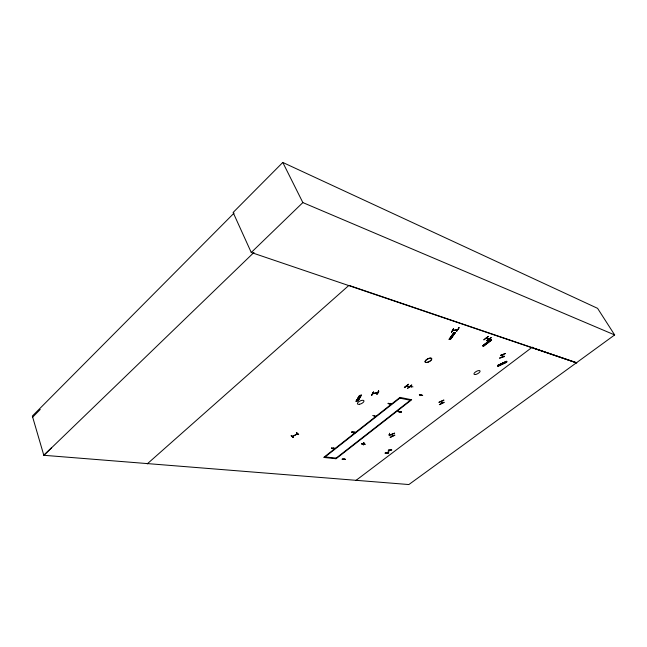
<?xml version="1.0" encoding="UTF-8"?>
<svg xmlns="http://www.w3.org/2000/svg" width="647" height="647" viewBox="0 0 647 647"><rect width="100%" height="100%" fill="white"/><g stroke="black" fill="none" stroke-linecap="round" stroke-linejoin="round"><path stroke-width="0.97" d="M291.182 435.779C291.352 434.388 292.84 438.682 293.285 437.073M293.115 437.477L291.401 435.593L293.317 437.34M502.064 357.338L502.776 354.71M503.051 354.58L502.307 357.225M491.485 340.096L490.515 339.675L482.727 345.87L490.855 339.877L482.711 345.757L483.681 346.177L491.308 339.982M490.701 339.821L482.832 345.902M483.495 346.121L491.615 340.128M363.42 444.74L363.873 442.637M363.816 442.419L363.477 444.958M363.776 443.85L364.277 443.591L363.751 443.874M389.575 433.223L389.227 435.754M292.404 436.458L297.507 433.838M504.466 356.165L499.573 358.009M500.454 355.462L505.428 353.521L500.511 355.373M392.163 434.355L392.333 436.175M406.534 386.17L409.688 386.849M453.943 332.914L449.317 339.368M454.728 332.793L450.215 339.319L455.27 332.704L450.555 339.271M449.301 339.376L453.644 332.938M386.979 452.892L390.076 450.175M388.653 452.957L385.111 453.102L388.71 452.577M486.148 338.26L488.849 339.238M361.366 395.147L358.017 400.914C363.363 392.228 360.848 393.966 357.459 401.011L360.808 395.26M359.651 395.479L356.125 401.286L359.853 395.357M356.214 401.18L360.015 395.398M359.465 395.511L356.117 401.277M359.797 395.446L356.343 401.245M357.581 400.922L361.228 395.091M373.141 393.23L372.51 393.23L372.696 393.813L377.662 392.689M372.51 393.327L377.735 392.559M373.537 392.171L371.604 395.374L373.408 391.904M373.473 392.139L371.613 395.341M376.805 393.91C377.25 394.848 379.716 390.861 378.471 390.772M297.45 433.878L292.468 436.523M453.596 328.498L451.477 332.113M452.641 330.641L453.223 330.399M335.057 448.25C335.502 449.01 331.086 449.002 331.717 447.829M452.746 330.496L457.793 329.485L457.251 329.735M456.539 331.094L459.103 327.689M352.049 432.123L355.373 432.608L351.903 432.204M345.361 459.216L342.085 459.233L345.417 459.419M342.239 459.087L345.466 459.459M391.37 404.213L388.168 403.558L391.54 404.043M401.31 411.71C401.674 412.754 397.646 412.155 398.237 411.128M401.366 411.977L398.14 411.549M409.834 386.736L406.631 386.024M333.44 448.282L333.973 447.983L333.504 448.225M353.585 432.544L353.157 432.867M353.852 432.196L354.354 431.929M343.937 459.289L344.325 459.014L343.872 459.216M374.532 416.037L374.087 416.369M453.814 332.849L448.969 339.36M450.441 339.295L455.1 332.647M389.939 403.712L390.384 403.38M363.388 444.222L363.08 444.473M411.565 386.825L411.015 387.116L411.403 386.801M399.838 411.646L400.347 411.387M421.011 395.325L420.477 395.6L420.987 395.317M489.059 339.117L486.301 338.082M389.405 434.703L388.896 434.873L389.397 434.598M32.673 417.145L40.235 409.454M282.788 162.454L233.106 212.491L251.254 252.484L576.38 362.813L614.65 334.936L597.577 308.336L282.788 162.454L302.853 202.576L614.65 334.936M234.06 213.114L32.35 416.045L43.818 455.294L408.872 484.546L576.38 362.813M389.987 403.679L390.319 403.413M51.606 447.692L43.818 455.294L254.02 252.379M251.254 252.484L302.853 202.576M391.661 449.851L388.394 450.094M147.225 463.899L348.935 285.376M441.82 403.429L441.61 401.318L441.658 403.526M392.341 436.143L392.211 434.315M408.427 384.391L404.335 387.642L408.475 384.205M404.383 387.44L408.556 384.415M324.373 457.494L400.606 397.525M388.168 403.591L388.265 403.162M351.75 432.018L352.146 431.711M331.62 448.25L335.122 448.492L331.774 448.072M391.378 404.229L391.475 403.801M351.871 432.277L355.163 432.77L355.438 432.204M376.101 416.239L372.721 415.471M335.445 458.658L411.071 399.652M419.458 394.937L422.701 395.43L419.329 394.686M361.754 443.988L365.094 444.263L361.641 443.745M361.786 443.923L365.062 444.238M483.819 339.788L488.356 336.383L483.932 339.804M486.633 340.613L491.348 337.548L486.779 340.832M451.549 332.34L453.466 328.789M356.036 480.373L532.295 347.156M457.639 329.655L452.738 330.633M353.205 432.851L353.464 432.511M298.453 434.598L296.399 432.681M506.722 361.277L497.834 365.296L497.866 366.065L506.73 361.899L497.931 366.242L506.747 362.174L506.73 361.301L497.842 365.45L506.73 361.455M497.931 366.226L506.674 361.843M438.957 402.199L443.785 400.032M444.133 402.491L439.345 404.674L444.012 402.167M389.89 435.205L394.662 433.126L389.793 435.019M394.824 435.261L390.117 437.421L394.735 435.067M410.174 386.219L412.964 386.882M419.499 394.864L422.354 395.357M456.685 331.361L459.111 327.705L458.683 327.487M385.111 453.126L388.661 452.924M388.224 450.247L391.799 450.021M325.077 456.944L336.149 458.116M355.559 432.463L352.211 431.921M398.301 411.363L401.431 411.961M388.321 403.429L391.597 404.051M399.83 398.131L410.303 400.25M411.702 384.949L407.594 388.143M483.495 345.142L484.457 345.449M486.9 342.498L487.854 342.805M487.692 341.875L488.647 342.19M488.396 341.325L489.35 341.64M489.722 340.298L490.677 340.605M489.189 340.71L490.143 341.018M349.881 285.699L531.834 347.504M576.242 362.587L532.756 347.819L576.809 362.943M291.19 435.746L293.131 437.445M296.763 432.778L298.704 434.509M296.577 432.875L298.485 434.59M411.791 385.119L407.715 388.337M443.882 400.202L439.087 402.442M372.51 393.23L372.769 393.805M504.555 356.554L499.67 358.212M498.732 364.884L498.764 365.652M502.573 363.113L502.598 363.881M503.471 362.7L503.495 363.468M504.264 362.328L504.288 363.096M505.161 361.916L505.186 362.684M505.76 361.641L505.784 362.409M378.608 390.958L376.934 394.177L378.608 390.958M399.983 397.395L323.718 457.429L336.076 458.731L411.678 399.773L399.983 397.395M359.586 404.262A3.591 1.488 -25.5 0 0 363.929 400.784A3.591 1.488 -25.5 0 0 358.527 401.916A3.591 1.488 -25.5 0 0 359.586 404.262M427.125 362.457A3.664 1.537 -27.7 0 0 431.735 358.802A3.664 1.537 -27.7 0 0 426.446 359.813A3.664 1.537 -27.7 0 0 427.125 362.457M427.052 362.352A3.68 1.545 -27.7 0 0 431.686 358.673A3.68 1.545 -27.7 0 0 426.373 359.7A3.68 1.545 -27.7 0 0 427.052 362.352M475.674 374.459A3.413 1.318 -28.4 0 0 480.082 371.103A3.413 1.318 -28.4 0 0 475.31 372.082A3.413 1.318 -28.4 0 0 475.674 374.459"/></g></svg>
